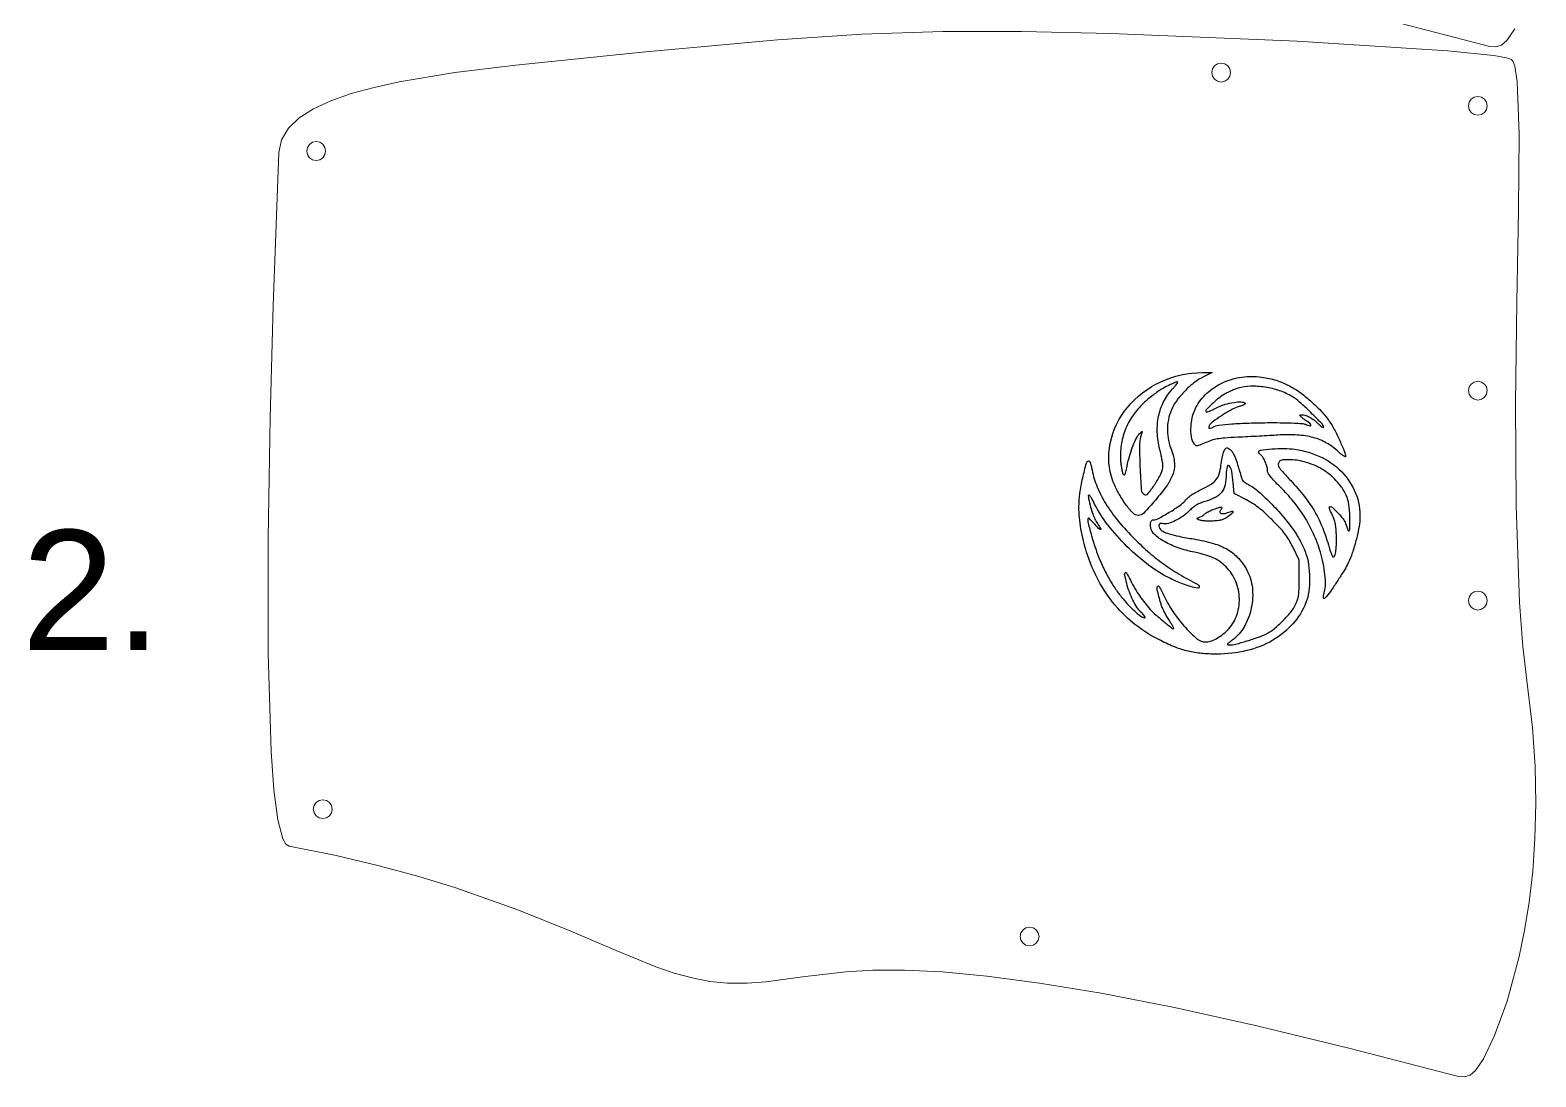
# Model space of a CAD drawing. Extents: x -219 to 329, y -29 to 491.
# Drawn here: x -218.9 to -30.8, y 231.6 to 362.5 of the extents above; entities that cross this region are included whole.
import ezdxf

# ---------------------------------------------------------------- set-up
doc = ezdxf.new("R2010")
doc.units = 0
doc.header["$MEASUREMENT"] = 0
doc.layers.get('0').update_dxf_attribs({"lineweight": 25, "true_color": 0xffffff})
doc.layers.add('Layer 1', color=7, linetype='BYLAYER', lineweight=5, true_color=0xffffff)
doc.styles.add('textstyle5', font='')
doc.styles.get('textstyle5').set_extended_font_data('Nimbus Sans [UKWN]')

msp = doc.modelspace()

# ---------------------------------------------------------------- linework, layer by layer
at = {"color": 5, "true_color": 0x0000ff}
for points in [[(-72.37, 319.15, 0.052586), (-73.45, 318.49, 0.031693), (-74.57, 317.51, 0.031648), (-75.56, 316.39, 0.051154), (-76.24, 315.31, 0.052531), (-76.68, 314.1, 0.051989), (-76.87, 312.81, 0.051397), (-76.79, 311.51, 0.049095), (-76.44, 310.22, -0.027071), (-76.12, 309.22, -0.047825), (-75.99, 308.37, -0.05601), (-76.02, 307.6, -0.05869), (-76.23, 306.88, -0.056823), (-76.99, 305.51, -0.020415), (-78.37, 303.75, -0.013846), (-79.83, 302.12, -0.205559), (-80.52, 301.83, -0.20915), (-81.15, 302.1, -0.028544), (-82.09, 303.24, -0.031822), (-83, 304.67, -0.037293), (-83.67, 306.12, -0.140913), (-84.02, 310.84, -0.121877), (-81.87, 315.32, -0.112852), (-77.71, 318.53, -0.108402), (-72.49, 319.68), (-71.27, 319.68)], [(-77.6, 317.61, 0.025198), (-78.07, 317.31, 0.010477), (-78.67, 316.86, 0.010335), (-79.3, 316.35, 0.013152), (-79.86, 315.85, 0.052329), (-81.2, 314.28, 0.057751), (-82.15, 312.52, 0.058432), (-82.65, 310.6, 0.055775), (-82.71, 308.59, 0.011388), (-82.66, 308.1, 0.013103), (-82.58, 307.62, 0.012242), (-82.5, 307.23, 0.070855), (-82.43, 307.03, 0.148643), (-82.29, 306.9, 0.436086), (-82.18, 306.94, 0.041305), (-82.07, 307.29, 0.001535), (-81.76, 308.64, -0.022045), (-81.45, 309.76, -0.023191), (-81.05, 310.83, -0.023188), (-80.62, 311.71, -0.098003), (-80.25, 312.16, -0.007238), (-80.06, 312.31, -0.341336), (-80.02, 312.31, -0.330003), (-80.01, 312.26, -0.007007), (-80.09, 312.04, 0.097545), (-80.35, 310.79, 0.011672), (-80.3, 307.97, 0.007255), (-80.13, 305.05, 0.241211), (-79.78, 304.47, 0.376445), (-79.3, 304.55, 0.026392), (-78.42, 305.75, 0.031584), (-77.66, 307.1, 0.113497), (-77.43, 308.06, 0.041088), (-77.46, 308.32, 0.00597), (-77.55, 308.83, 0.006725), (-77.67, 309.44, 0.005715), (-77.82, 310.08, -0.047916), (-78.13, 312.25, -0.062723), (-77.97, 314.24, -0.066854), (-77.34, 316.03, -0.065889), (-76.26, 317.61, 0.007005), (-76, 317.9, 0.010315), (-75.79, 318.16, 0.005965), (-75.62, 318.38, 0.161784), (-75.59, 318.45, 0.513535), (-75.69, 318.52, 0.017646), (-76.18, 318.33, 0.019846), (-76.83, 318.03, 0.010704)], [(-65.11, 319.12, -0.021416), (-64.15, 318.96, -0.028277), (-63.3, 318.73, -0.025595), (-62.42, 318.39, -0.013536), (-61.37, 317.88, -0.042504), (-60.17, 317.12, -0.022333), (-58.81, 315.99, -0.022256), (-57.54, 314.73, -0.036844), (-56.6, 313.54, -0.029866), (-56.02, 312.57, -0.012216), (-55.34, 311.18, -0.008749), (-54.74, 309.8, -0.095306), (-54.62, 309.21, -0.546801), (-54.68, 309.17, -0.041861), (-54.89, 309.28, -0.028123), (-55.19, 309.51, -0.013668), (-55.54, 309.82, 0.060301), (-56.99, 310.88, 0.061454), (-58.65, 311.56, 0.052645), (-60.63, 311.88, 0.029227), (-63.08, 311.87, -0.001164), (-64.09, 311.81, -0.000535), (-65.41, 311.73, -0.000529), (-66.81, 311.66, -0.000733), (-68.06, 311.6, 0.004485), (-69.73, 311.5, 0.024068), (-70.64, 311.39, 0.038649), (-71.33, 311.22, 0.025833), (-72.08, 310.93, -0.005668), (-72.82, 310.61, -0.06691), (-73.12, 310.53, -0.177373), (-73.31, 310.57, -0.092553), (-73.49, 310.74, -0.122046), (-73.87, 311.66, -0.053548), (-73.92, 312.98, -0.0512), (-73.68, 314.39, -0.067061), (-73.16, 315.59, -0.079435), (-71.74, 317.28, -0.074893), (-69.82, 318.49, -0.071548), (-67.56, 319.12, -0.062987)], [(-68.06, 317.72, 0.024427), (-68.51, 317.57, 0.013925), (-69.04, 317.33, 0.013883), (-69.56, 317.07, 0.022292), (-69.98, 316.82, 0.024315), (-70.76, 316.24, 0.024077), (-71.48, 315.59, 0.017054), (-72.05, 314.99, 0.395866), (-72.04, 314.78, 0.281029), (-71.95, 314.75, 0.013728), (-71.63, 314.87, 0.018919), (-71.24, 315.03, 0.012167), (-70.8, 315.25, -0.042961), (-69.88, 315.64, -0.033852), (-68.83, 315.91, -0.03438), (-67.85, 316.03, -0.10325), (-67.19, 315.92, -0.338007), (-67.14, 315.83, -0.234176), (-67.2, 315.73, -0.048232), (-67.49, 315.59, -0.008257), (-68.05, 315.39, 0.045337), (-68.96, 314.99, 0.018174), (-70.12, 314.29, 0.015771), (-71.19, 313.54, 0.093969), (-71.65, 313.04, 0.110977), (-71.71, 312.85, 0.342591), (-71.65, 312.75, 0.170979), (-71.47, 312.74, 0.044045), (-71.19, 312.86, -0.090533), (-70.44, 313.1, -0.012977), (-68.84, 313.27, -0.012557), (-66.71, 313.38, -0.006243), (-64.01, 313.43, -0.00404), (-62.35, 313.42, -0.008274), (-61.05, 313.38, -0.008191), (-60.07, 313.32, -0.065085), (-59.62, 313.22, 0.021984), (-59.05, 313.05, 0.514141), (-58.94, 313.14, 0.222013), (-59.06, 313.35, 0.013469), (-59.67, 313.76, -0.017603), (-59.98, 313.98, -0.037896), (-60.2, 314.17, -0.066691), (-60.31, 314.31, -0.47273), (-60.29, 314.38, -0.140908), (-59.86, 314.4, -0.049687), (-59.28, 314.2, -0.04508), (-58.66, 313.84, -0.04213), (-58.1, 313.36, 0.013673), (-57.82, 313.1, 0.028422), (-57.59, 312.92, 0.043719), (-57.43, 312.82, 0.550557), (-57.38, 312.85, 0.195265), (-57.55, 313.28, 0.005644), (-58.95, 314.68, 0.011337), (-60.35, 316, 0.04722), (-61.28, 316.68, 0.053934), (-62.86, 317.42, 0.043849), (-64.67, 317.86, 0.044777), (-66.49, 317.98, 0.065497)], [(-68.8, 309.81, -0.056535), (-68.56, 309.42, -0.023717), (-68.32, 308.85, -0.013586), (-68.03, 307.95, -0.002855), (-67.57, 306.38, 0.115593), (-67.48, 306.23, 0.031794), (-67.29, 306.04, 0.030338), (-67.03, 305.85, 0.027575), (-66.74, 305.68, -0.063666), (-65.5, 304.83, -0.018815), (-63.82, 303.23, -0.019296), (-62.14, 301.35, -0.026974), (-60.8, 299.55, -0.019328), (-60.49, 299.04, -0.010872), (-60.15, 298.4, -0.010838), (-59.84, 297.73, -0.017394), (-59.6, 297.16, -0.0518), (-59.24, 295.71, -0.034183), (-59.11, 293.99, -0.034473), (-59.21, 292.31, -0.060074), (-59.56, 290.95, -0.0887), (-61.2, 288.27, -0.080534), (-63.71, 286.22, -0.073632), (-66.95, 284.93, -0.057606), (-70.72, 284.49, -0.023256), (-72.63, 284.58, -0.035908), (-74.27, 284.85, -0.035059), (-75.88, 285.36, -0.020888), (-77.71, 286.18, -0.050744), (-80.82, 288.13, -0.052812), (-83.42, 290.64, -0.051808), (-85.48, 293.69, -0.045607), (-86.97, 297.23, -0.018011), (-87.37, 298.67, -0.017378), (-87.67, 300.15, -0.017933), (-87.86, 301.59, -0.023637), (-87.92, 302.92, -0.035278), (-87.81, 304.56, -0.019993), (-87.45, 306.52, -0.010956), (-86.99, 308.37, -0.338607), (-86.64, 308.64, -0.313661), (-86.57, 308.59, -0.01178), (-86.47, 308.3, -0.017548), (-86.37, 307.93, -0.010994), (-86.27, 307.49, 0.049818), (-85.64, 305.39, 0.040068), (-84.56, 303.29, 0.035082), (-83.02, 301.13, 0.022954), (-80.95, 298.87, 0.017542), (-79.14, 297.18, 0.022927), (-77.36, 295.77, 0.022326), (-75.41, 294.5, 0.015343), (-73.11, 293.23, -0.260644), (-72.89, 292.9, -0.499888), (-73.09, 292.73, -0.035294), (-74.75, 293.2, -0.027231), (-76.47, 293.93, -0.04789), (-79.18, 295.59, -0.032422), (-81.92, 297.96, -0.032566), (-84.31, 300.64, -0.051043), (-85.96, 303.25, 0.012356), (-86.37, 304.03, 0.088898), (-86.63, 304.35, 0.626072), (-86.75, 304.3, 0.064394), (-86.71, 303.9, 0.011618), (-86.46, 302.88, 0.019841), (-86.2, 302.04, 0.023764), (-85.92, 301.36, 0.039608), (-85.62, 300.83, -0.01048), (-85.19, 300.17, -0.60841), (-85.25, 300.08, -0.195442), (-85.46, 300.18, -0.007236), (-86.06, 300.85, 0.026434), (-86.62, 301.44, 0.596429), (-86.8, 301.39, 0.107167), (-86.78, 300.92, 0.004154), (-86.34, 299.26, 0.018707), (-85.79, 297.51, 0.01917), (-85.11, 295.81, 0.019645), (-84.32, 294.22, 0.022383), (-83.44, 292.76, 0.024232), (-82.64, 291.67, 0.018923), (-81.67, 290.57, 0.018681), (-80.71, 289.63, 0.061323), (-79.99, 289.12, 0.08263), (-79.73, 289.04, 0.548819), (-79.66, 289.12, 0.113396), (-79.8, 289.37, 0.019962), (-80.17, 289.75, -0.057326), (-80.68, 290.37, -0.028896), (-81.18, 291.24, -0.027057), (-81.62, 292.26, -0.026428), (-81.95, 293.33, -0.007132), (-82.21, 294.43, -0.274471), (-82.14, 294.67, -0.478108), (-81.97, 294.64, -0.009432), (-81.49, 293.73, 0.014141), (-80.92, 292.68, 0.017806), (-80.33, 291.74, 0.018602), (-79.7, 290.89, 0.018387), (-79.01, 290.07, 0.025507), (-78.29, 289.38, 0.011156), (-77.29, 288.52, 0.003557), (-76.23, 287.68, 0.379657), (-76.06, 287.69, 0.333358), (-76.05, 287.74, 0.004818), (-76.22, 288.05, 0.010972), (-76.44, 288.41, 0.006744), (-76.71, 288.83, -0.020021), (-77.01, 289.31, -0.014549), (-77.3, 289.87, -0.014741), (-77.55, 290.41, -0.030966), (-77.7, 290.85, -0.005464), (-78.15, 292.56, -0.190488), (-78.1, 292.96, -0.596149), (-77.9, 292.96, -0.009196), (-77.25, 291.67, 0.037756), (-76.1, 289.69, 0.033486), (-74.62, 287.82, 0.031894), (-73.14, 286.38, 0.180992), (-72.13, 286.01, 0.078539), (-71.51, 286.11, 0.041744), (-70.79, 286.42, 0.038483), (-70.06, 286.88, 0.036264), (-69.39, 287.46, 0.106539), (-68.25, 289.24, 0.094808), (-67.88, 291.41, 0.093237), (-68.33, 293.59, 0.09886), (-69.55, 295.41, 0.039591), (-70.29, 296.05, 0.049298), (-71.07, 296.5, 0.039326), (-72.06, 296.87, 0.01528), (-73.48, 297.22, -0.030573), (-75.53, 297.79, -0.044645), (-77.25, 298.56, -0.053581), (-78.47, 299.43, -0.165315), (-78.96, 300.3, -0.04041), (-79, 300.71, -0.092858), (-78.95, 301.02, -0.14403), (-78.82, 301.21, -0.165376), (-78.61, 301.28, 0.125073), (-77.99, 301.44, 0.012159), (-76.63, 302.22, 0.014846), (-75.31, 303.07, 0.073941), (-74.67, 303.67, -0.045064), (-74.33, 304.03, -0.030041), (-73.87, 304.39, -0.024846), (-73.29, 304.74, -0.013973), (-72.55, 305.12, 0.02641), (-71.4, 305.75, 0.086673), (-70.76, 306.32, 0.099345), (-70.39, 307.03, 0.041321), (-70.18, 308.09, -0.01705), (-70.04, 309.02, -0.037433), (-69.86, 309.71, -0.050305), (-69.65, 310.16, -0.265816), (-69.43, 310.29, -0.13067), (-69.31, 310.26, -0.034744), (-69.14, 310.15, -0.032779), (-68.96, 309.99, -0.028647)], [(-60.95, 310.1, -0.08186), (-57.54, 309.06, -0.094856), (-54.85, 307.01, -0.100956), (-53.22, 304.23, -0.105877), (-52.85, 301.08, -0.029828), (-53.04, 299.83, -0.016031), (-53.42, 298.31, -0.016029), (-53.89, 296.83, -0.032127), (-54.37, 295.7, -0.021062), (-54.84, 294.87, -0.007327), (-55.58, 293.71, -0.007464), (-56.36, 292.55, -0.017011), (-57, 291.71, -0.050239), (-57.25, 291.46, -0.55275), (-57.36, 291.49, -0.109624), (-57.36, 291.77, -0.007998), (-57.2, 292.53, 0.066918), (-57.11, 293.44, 0.022615), (-57.23, 294.78, 0.022319), (-57.48, 296.23, 0.026133), (-57.86, 297.59, 0.027548), (-58.73, 299.78, 0.031876), (-59.8, 301.75, 0.031608), (-61.13, 303.58, 0.026274), (-62.75, 305.36, -0.007393), (-63.53, 306.16, -0.02491), (-64.01, 306.71, -0.037723), (-64.29, 307.13, -0.12889), (-64.37, 307.44, 0.062726), (-64.43, 307.93, 0.036324), (-64.62, 308.5, 0.036467), (-64.89, 309.02, 0.084404), (-65.17, 309.35, -0.026233), (-65.29, 309.46, -0.030537), (-65.39, 309.57, -0.031902), (-65.46, 309.68, -0.131716), (-65.47, 309.75, -0.378308), (-65.26, 309.99, -0.011798), (-63.83, 310.14, -0.020791), (-62.28, 310.19, -0.031975)], [(-62.86, 308.6, 0.180373), (-63.02, 308.26, 0.14981), (-62.93, 307.88, 0.052909), (-62.51, 307.31, 0.006586), (-61.47, 306.19, -0.024248), (-59.75, 304.19, -0.035608), (-58.45, 302.27, -0.036446), (-57.47, 300.22, -0.027151), (-56.67, 297.84, 0.01264), (-56.54, 297.39, 0.019685), (-56.39, 297, 0.01469), (-56.26, 296.71, 0.284573), (-56.18, 296.66, 0.333831), (-55.96, 296.81, 0.035283), (-55.82, 297.45, 0.031444), (-55.75, 298.35, 0.017107), (-55.76, 299.46, 0.012316), (-55.82, 300.31, 0.030633), (-55.92, 300.92, 0.037126), (-56.08, 301.45, 0.027901), (-56.32, 301.99, -0.011966), (-56.53, 302.42, -0.042958), (-56.63, 302.7, -0.098273), (-56.64, 302.87, -0.375822), (-56.57, 302.93, -0.188652), (-56.21, 302.79, -0.018354), (-55.55, 302.13, -0.023491), (-54.92, 301.4, -0.075492), (-54.61, 300.84, 0.004422), (-54.27, 299.94, 0.522171), (-54.17, 299.91, 0.209754), (-54.09, 300.07, 0.002199), (-54.08, 301.32, 0.028783), (-54.16, 302.88, 0.058195), (-54.43, 304.08, 0.062727), (-54.96, 305.13, 0.038937), (-55.82, 306.21, 0.035915), (-56.65, 306.99, 0.037747), (-57.58, 307.63, 0.036737), (-58.61, 308.14, 0.030723), (-59.77, 308.53, 0.029505), (-60.71, 308.72, 0.029582), (-61.67, 308.8, 0.027713), (-62.49, 308.77, 0.176279)], [(-69.52, 306.97, -0.052617), (-69.66, 305.66, -0.113874), (-70.09, 304.74, -0.109743), (-70.89, 304.08, -0.046746), (-72.19, 303.57, 0.025947), (-72.75, 303.37, 0.037246), (-73.22, 303.14, 0.03672), (-73.66, 302.84, 0.024266), (-74.11, 302.43, -0.041096), (-74.92, 301.75, -0.03709), (-75.86, 301.18, -0.037982), (-76.74, 300.82, -0.141155), (-77.34, 300.8, 0.07497), (-77.67, 300.83, 0.217508), (-77.87, 300.73, 0.21688), (-77.93, 300.51, 0.074588), (-77.81, 300.19, 0.161162), (-77.45, 299.85, 0.035462), (-76.64, 299.53, 0.025326), (-75.41, 299.22, 0.008399), (-73.57, 298.89, -0.02981), (-71.12, 298.33, -0.062527), (-69.33, 297.56, -0.074758), (-67.99, 296.47, -0.062587), (-66.94, 294.98, -0.096721), (-66.26, 292.76, -0.077411), (-66.39, 290.27, -0.078039), (-67.26, 287.95, -0.101382), (-68.76, 286.24, 0.004619), (-69.24, 285.87, 0.097134), (-69.35, 285.73, 0.507574), (-69.32, 285.66, 0.051772), (-69.1, 285.64, 0.064526), (-68.36, 285.73, 0.009811), (-66.94, 286.14, 0.011625), (-65.49, 286.62, 0.031394), (-64.5, 287.04, 0.053337), (-63.53, 287.67, 0.026304), (-62.44, 288.66, 0.026288), (-61.47, 289.75, 0.056132), (-60.86, 290.7, 0.031871), (-60.62, 291.29, 0.047189), (-60.49, 291.84, 0.029101), (-60.43, 292.58, 0.005396), (-60.41, 293.93), (-60.41, 296.24), (-61.22, 297.89, 0.017229), (-61.72, 298.82, 0.030811), (-62.21, 299.55, 0.026134), (-62.83, 300.29, 0.009048), (-63.8, 301.28, 0.009841), (-64.74, 302.18, 0.020689), (-65.51, 302.83, 0.024349), (-66.24, 303.34, 0.021099), (-67.06, 303.81), (-68.55, 304.58), (-68.65, 305.95, 0.024552), (-68.83, 307.35, 0.133049), (-69.15, 308.04, 0.627324), (-69.42, 307.96, 0.049479)], [(-70.07, 302.81, -0.093143), (-70.09, 302.73, -0.03528), (-70.14, 302.62, -0.033438), (-70.21, 302.52, -0.034797), (-70.29, 302.42, 0.27979), (-70.34, 302.23, 0.260605), (-70.19, 302.09, 0.095415), (-69.79, 302.06, 0.050072), (-69.31, 302.18, -0.014396), (-68.78, 302.35, -0.46459), (-68.68, 302.28, -0.252829), (-68.74, 302.12, -0.0094), (-69.26, 301.71, -0.034014), (-69.67, 301.45, -0.054159), (-70.05, 301.28, -0.04497), (-70.5, 301.19, -0.016424), (-71.16, 301.13, -0.015075), (-71.66, 301.12, -0.015484), (-72.15, 301.14, -0.015402), (-72.58, 301.18, -0.060994), (-72.83, 301.24, -0.007), (-73.13, 301.36, -0.225622), (-73.17, 301.42, -0.37579), (-73.15, 301.47, -0.013984), (-72.93, 301.56, 0.03208), (-72.76, 301.64, 0.016248), (-72.56, 301.75, 0.01607), (-72.36, 301.88, 0.023042), (-72.19, 302.01, -0.033847), (-72.01, 302.15, -0.017532), (-71.77, 302.29, -0.017349), (-71.51, 302.42, -0.025173), (-71.27, 302.52, 0.002679), (-71.04, 302.6, 0.002214), (-70.79, 302.69, 0.002235), (-70.56, 302.78, 0.005992), (-70.4, 302.84, -0.043319), (-70.27, 302.88, -0.081279), (-70.17, 302.88, -0.13262), (-70.1, 302.86, -0.237017)]]:
    msp.add_lwpolyline(points, format="xyb", close=True, dxfattribs=at)
at = {"layer": 'Layer 1'}
for p, q in [((-50.1, 363.96), (-36.59, 360.45)), ((-142.49, 359.72), (-125.58, 361.28)), ((-125.58, 361.28), (-115.04, 361.99)), ((-115.04, 361.99), (-104.94, 362.34)), ((-104.94, 362.34), (-95.1, 362.31)), ((-95.1, 362.31), (-83.89, 362.06)), ((-83.89, 362.06), (-60.66, 361.12)), ((-35.13, 360.6), (-34.46, 361.2)), ((-34.46, 361.2), (-33.48, 362.66)), ((-158.28, 358.12), (-142.49, 359.72)), ((-60.66, 361.12), (-41.82, 359.91)), ((-41.82, 359.91), (-36.08, 359.32)), ((-36.59, 360.45), (-35.83, 360.39)), ((-36.08, 359.32), (-34.49, 359.05)), ((-35.83, 360.39), (-35.13, 360.6)), ((-165.87, 357.19), (-158.28, 358.12)), ((-71.23, 357.64), (-71.32, 357.19)), ((-70.98, 358.02), (-71.23, 357.64)), ((-70.61, 358.27), (-70.98, 358.02)), ((-70.15, 358.36), (-70.61, 358.27)), ((-69.69, 358.27), (-70.15, 358.36)), ((-69.32, 358.02), (-69.69, 358.27)), ((-69.07, 357.64), (-69.32, 358.02)), ((-68.98, 357.19), (-69.07, 357.64)), ((-34.49, 359.05), (-33.89, 358.81)), ((-33.89, 358.81), (-33.66, 358.53)), ((-33.66, 358.53), (-33.47, 357.97)), ((-33.47, 357.97), (-33.18, 356.07)), ((-175.97, 355.34), (-172.83, 356.03)), ((-172.83, 356.03), (-165.87, 357.19)), ((-71.32, 357.19), (-71.23, 356.73)), ((-71.32, 357.19), (-71.32, 357.19)), ((-71.23, 356.73), (-70.98, 356.36)), ((-70.98, 356.36), (-70.61, 356.1)), ((-70.61, 356.1), (-70.15, 356.01)), ((-70.15, 356.01), (-69.69, 356.1)), ((-69.69, 356.1), (-69.32, 356.36)), ((-69.32, 356.36), (-69.07, 356.73)), ((-69.07, 356.73), (-68.98, 357.19)), ((-33.18, 356.07), (-32.94, 349.49)), ((-183.56, 352.66), (-181.37, 353.67)), ((-181.37, 353.67), (-178.83, 354.56)), ((-178.83, 354.56), (-175.97, 355.34)), ((-38.92, 353.85), (-39.17, 353.48)), ((-38.54, 354.1), (-38.92, 353.85)), ((-38.09, 354.19), (-38.54, 354.1)), ((-37.63, 354.1), (-38.09, 354.19)), ((-37.26, 353.85), (-37.63, 354.1)), ((-37, 353.48), (-37.26, 353.85)), ((-185.34, 351.52), (-183.56, 352.66)), ((-39.17, 353.48), (-39.26, 353.02)), ((-39.26, 353.02), (-39.17, 352.56)), ((-39.26, 353.02), (-39.26, 353.02)), ((-39.17, 352.56), (-38.92, 352.19)), ((-38.92, 352.19), (-38.54, 351.94)), ((-38.54, 351.94), (-38.09, 351.85)), ((-38.09, 351.85), (-37.63, 351.94)), ((-37.63, 351.94), (-37.26, 352.19)), ((-37.26, 352.19), (-37, 352.56)), ((-36.91, 353.02), (-37, 353.48)), ((-37, 352.56), (-36.91, 353.02)), ((-187.55, 348.8), (-186.68, 350.24)), ((-186.68, 350.24), (-185.34, 351.52)), ((-187.89, 347.19), (-187.55, 348.8)), ((-184.05, 348.21), (-184.3, 347.84)), ((-183.67, 348.47), (-184.05, 348.21)), ((-183.22, 348.56), (-183.67, 348.47)), ((-182.76, 348.47), (-183.22, 348.56)), ((-182.39, 348.22), (-182.76, 348.47)), ((-182.13, 347.84), (-182.39, 348.22)), ((-32.94, 349.49), (-33.01, 340)), ((-188.58, 328.06), (-187.89, 347.19)), ((-184.3, 347.84), (-184.39, 347.38)), ((-184.39, 347.38), (-184.3, 346.93)), ((-184.39, 347.38), (-184.39, 347.38)), ((-184.3, 346.93), (-184.05, 346.55)), ((-184.05, 346.55), (-183.67, 346.3)), ((-183.67, 346.3), (-183.22, 346.21)), ((-183.22, 346.21), (-182.76, 346.3)), ((-182.76, 346.3), (-182.39, 346.55)), ((-182.39, 346.55), (-182.13, 346.93)), ((-182.04, 347.38), (-182.13, 347.84)), ((-182.13, 346.93), (-182.04, 347.38)), ((-33.01, 340), (-33.21, 328.49)), ((-188.95, 313.99), (-188.58, 328.06)), ((-33.21, 328.49), (-33.38, 315.87)), ((-38.91, 318.26), (-39.16, 317.89)), ((-38.54, 318.51), (-38.91, 318.26)), ((-38.08, 318.61), (-38.54, 318.51)), ((-37.62, 318.51), (-38.08, 318.61)), ((-37.25, 318.26), (-37.62, 318.51)), ((-37, 317.89), (-37.25, 318.26)), ((-39.16, 317.89), (-39.25, 317.43)), ((-39.25, 317.43), (-39.16, 316.98)), ((-39.25, 317.43), (-39.25, 317.43)), ((-39.16, 316.98), (-38.91, 316.6)), ((-38.91, 316.6), (-38.54, 316.35)), ((-38.54, 316.35), (-38.08, 316.26)), ((-38.08, 316.26), (-37.62, 316.35)), ((-37.62, 316.35), (-37.25, 316.6)), ((-37.25, 316.6), (-37, 316.98)), ((-36.91, 317.43), (-37, 317.89)), ((-37, 316.98), (-36.91, 317.43)), ((-33.38, 315.87), (-33.32, 303.06)), ((-189.2, 298.99), (-188.95, 313.99)), ((-33.32, 303.06), (-32.88, 290.95)), ((-189.2, 284.59), (-189.2, 298.99)), ((-39.17, 291.63), (-39.26, 291.18)), ((-38.92, 292.01), (-39.17, 291.63)), ((-38.54, 292.26), (-38.92, 292.01)), ((-38.09, 292.35), (-38.54, 292.26)), ((-37.63, 292.26), (-38.09, 292.35)), ((-37.26, 292.01), (-37.63, 292.26)), ((-37.01, 291.63), (-37.26, 292.01)), ((-36.91, 291.18), (-37.01, 291.63)), ((-39.26, 291.18), (-39.17, 290.72)), ((-39.26, 291.18), (-39.26, 291.18)), ((-39.17, 290.72), (-38.92, 290.35)), ((-38.92, 290.35), (-38.54, 290.1)), ((-38.54, 290.1), (-38.09, 290)), ((-38.09, 290), (-37.63, 290.1)), ((-37.63, 290.1), (-37.26, 290.35)), ((-37.26, 290.35), (-37.01, 290.72)), ((-37.01, 290.72), (-36.91, 291.18)), ((-32.88, 290.95), (-32.46, 285.45)), ((-188.85, 272.34), (-189.2, 284.59)), ((-32.46, 285.45), (-31.88, 280.47)), ((-31.88, 280.47), (-31.28, 275.34)), ((-31.28, 275.34), (-30.94, 270.45)), ((-188.5, 267.51), (-188.85, 272.34)), ((-30.94, 270.45), (-30.84, 265.81)), ((-188.02, 263.8), (-188.5, 267.51)), ((-183.47, 265.57), (-183.57, 265.11)), ((-183.22, 265.94), (-183.47, 265.57)), ((-182.85, 266.19), (-183.22, 265.94)), ((-182.39, 266.29), (-182.85, 266.19)), ((-181.93, 266.19), (-182.39, 266.29)), ((-181.56, 265.94), (-181.93, 266.19)), ((-181.31, 265.57), (-181.56, 265.94)), ((-181.22, 265.11), (-181.31, 265.57)), ((-30.84, 265.81), (-30.95, 261.43)), ((-187.39, 261.4), (-188.02, 263.8)), ((-183.57, 265.11), (-183.47, 264.66)), ((-183.57, 265.11), (-183.57, 265.11)), ((-183.47, 264.66), (-183.22, 264.28)), ((-183.22, 264.28), (-182.85, 264.03)), ((-182.85, 264.03), (-182.39, 263.94)), ((-182.39, 263.94), (-181.93, 264.03)), ((-181.93, 264.03), (-181.56, 264.28)), ((-181.56, 264.28), (-181.31, 264.66)), ((-181.31, 264.66), (-181.22, 265.11)), ((-187.02, 260.75), (-187.39, 261.4)), ((-186.6, 260.5), (-187.02, 260.75)), ((-180.72, 259.31), (-186.6, 260.5)), ((-30.95, 261.43), (-31.24, 257.32)), ((-175.33, 258.04), (-180.72, 259.31)), ((-170.4, 256.71), (-175.33, 258.04)), ((-165.89, 255.33), (-170.4, 256.71)), ((-31.24, 257.32), (-31.69, 253.48)), ((-158, 252.55), (-165.89, 255.33)), ((-151.38, 249.86), (-158, 252.55)), ((-31.69, 253.48), (-32.26, 249.93)), ((-94.54, 250.28), (-94.91, 250.02)), ((-94.08, 250.37), (-94.54, 250.28)), ((-93.63, 250.28), (-94.08, 250.37)), ((-93.26, 250.03), (-93.63, 250.28)), ((-145.73, 247.43), (-151.38, 249.86)), ((-95.17, 249.65), (-95.26, 249.19)), ((-95.26, 249.19), (-95.17, 248.74)), ((-95.26, 249.19), (-95.26, 249.19)), ((-94.91, 250.02), (-95.17, 249.65)), ((-95.17, 248.74), (-94.91, 248.36)), ((-94.91, 248.36), (-94.54, 248.11)), ((-93.63, 248.11), (-93.26, 248.36)), ((-93, 249.65), (-93.26, 250.03)), ((-93.26, 248.36), (-93, 248.74)), ((-92.91, 249.19), (-93, 249.65)), ((-93, 248.74), (-92.91, 249.19)), ((-32.26, 249.93), (-32.93, 246.68)), ((-140.78, 245.42), (-145.73, 247.43)), ((-94.54, 248.11), (-94.08, 248.02)), ((-94.08, 248.02), (-93.63, 248.11)), ((-32.93, 246.68), (-34.44, 241.1)), ((-138.47, 244.63), (-140.78, 245.42)), ((-136.24, 244.01), (-138.47, 244.63)), ((-117.03, 244.8), (-122.47, 244.15)), ((-113.67, 244.98), (-117.03, 244.8)), ((-109.7, 244.99), (-113.67, 244.98)), ((-104.99, 244.76), (-109.7, 244.99)), ((-99.42, 244.25), (-104.99, 244.76)), ((-134.03, 243.58), (-136.24, 244.01)), ((-131.82, 243.36), (-134.03, 243.58)), ((-129.35, 243.35), (-131.82, 243.36)), ((-131.82, 243.36), (-131.82, 243.36)), ((-127.05, 243.52), (-129.35, 243.35)), ((-122.47, 244.15), (-127.05, 243.52)), ((-92.85, 243.38), (-99.42, 244.25)), ((-85.16, 242.1), (-92.85, 243.38)), ((-76.21, 240.35), (-85.16, 242.1)), ((-34.44, 241.1), (-36.01, 236.82)), ((-65.87, 238.07), (-76.21, 240.35)), ((-54.02, 235.21), (-65.87, 238.07)), ((-40.52, 231.7), (-54.02, 235.21)), ((-36.01, 236.82), (-37.4, 233.91)), ((-37.4, 233.91), (-38.39, 232.45)), ((-39.75, 231.65), (-40.52, 231.7)), ((-39.05, 231.85), (-39.75, 231.65)), ((-38.39, 232.45), (-39.05, 231.85))]:
    msp.add_line(p, q, dxfattribs=at)

# ---------------------------------------------------------------- texts
at = {"insert": (-220, 300), "char_height": 1, "attachment_point": 1, "style": 'textstyle5'}
msp.add_mtext('\\C7;\\H15;2.', dxfattribs=at)

doc.saveas('drawing.dxf')
